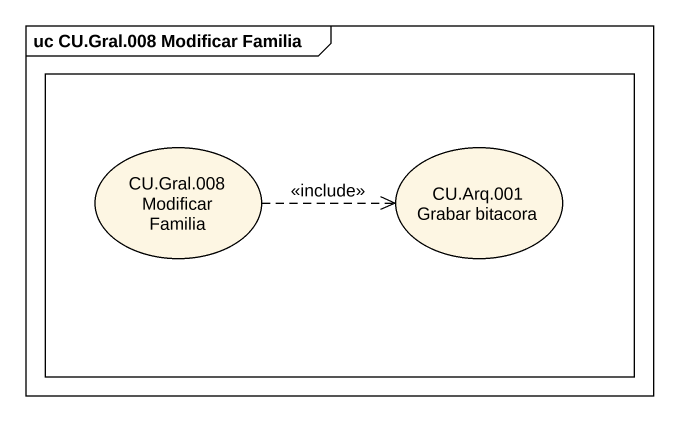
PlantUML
@startuml
mainframe uc CU.Gral.008 Modificar Familia
rectangle " " as rectangle1 {
  usecase "CU.Gral.008 Modificar Familia" as CU_Gral_008_Modificar
  usecase "CU.Arq.001 Grabar bitacora" as CU_Arq_001_Grabar_bitacora
}
CU_Gral_008_Modificar .right.> CU_Arq_001_Grabar_bitacora : <<include>>
@enduml
